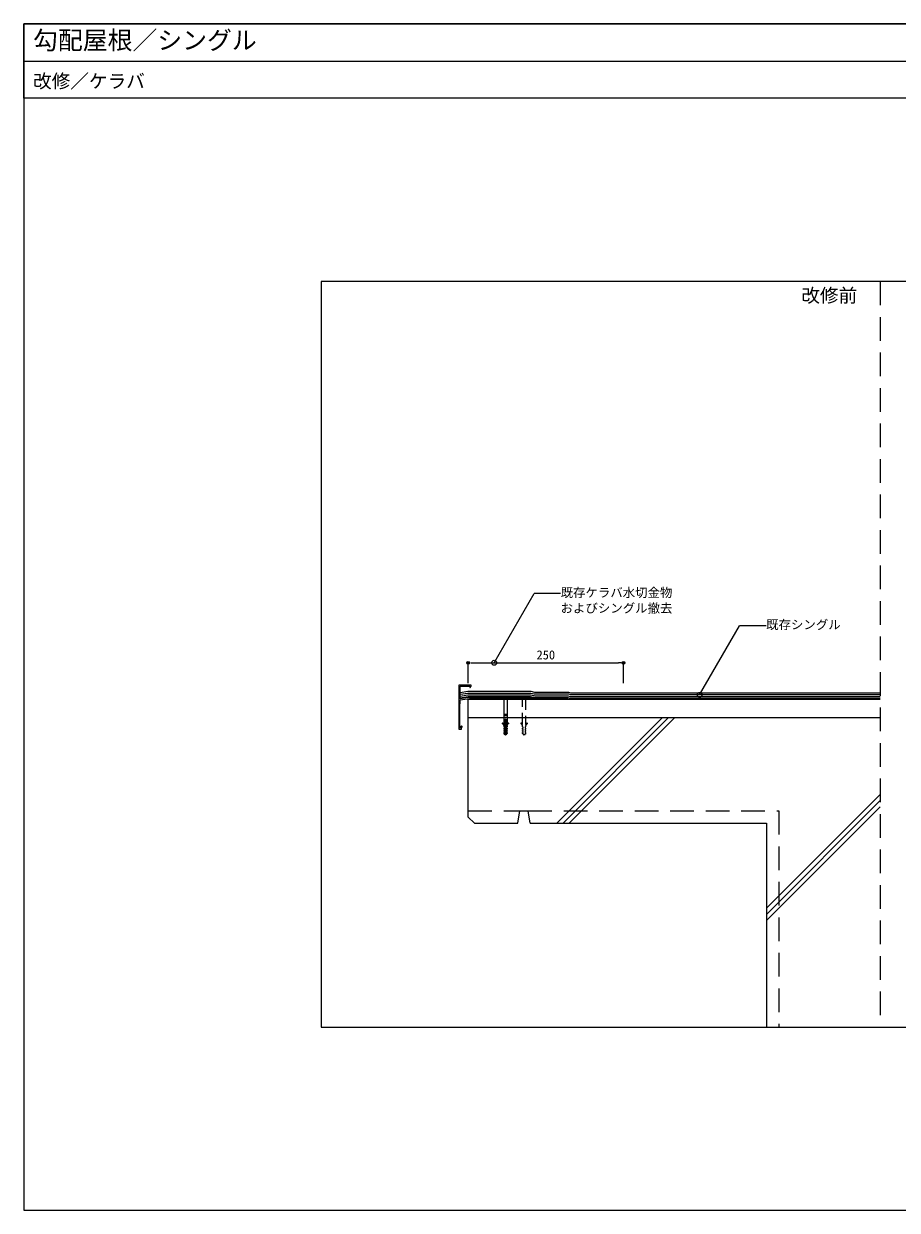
# Model space of a CAD drawing. Units: millimetres, scale not verified. Extents: x -1380 to 1380, y -955 to 955.
# Drawn here: x -1380 to 26, y -955 to 955 of the extents above; entities that cross this region are included whole.
import ezdxf
from ezdxf.enums import TextEntityAlignment as Align

# ---------------------------------------------------------------- set-up
doc = ezdxf.new("R2010")
doc.units = ezdxf.units.MM
doc.header["$LTSCALE"] = 3
doc.linetypes.add('USER1', pattern=[19.05, 12.7, -6.35])
doc.linetypes.add('USER2', pattern=[9.525, 6.35, -3.175])
for name, color, linetype, lineweight in [('0-0_0', 7, 'Continuous', 9), ('0-1_HATCH', 9, 'Continuous', 18), ('0-3_KUTAI', 3, 'Continuous', 18), ('0-4_BOUSUI', 1, 'Continuous', 18), ('0-5_MOJI', 7, 'Continuous', 18), ('0-6_KANAMONO_SCREW', 4, 'Continuous', 18), ('0-7_KANAMONO', 4, 'Continuous', 18), ('0-8_single', 6, 'Continuous', 18), ('0-9_WAKU', 7, 'Continuous', 18)]:
    doc.layers.add(name, color=color, linetype=linetype, lineweight=lineweight)
doc.styles.add('ＭＳ ゴシック', font='')
doc.styles.get('ＭＳ ゴシック').set_extended_font_data('MS Gothic')

# ---------------------------------------------------------------- blocks, each defined once
blk = doc.blocks.new('_DOT')
at = {"layer": '0-0_0'}
for p, q in [((-0.5, 0), (-1, 0)), ((0.25, 0), (-0.25, 0))]:
    blk.add_line(p, q, dxfattribs=at)
blk.add_circle((0, 0), 0.25, dxfattribs=at)

msp = doc.modelspace()

# ---------------------------------------------------------------- linework, layer by layer
at = {"layer": '0-0_0', "lineweight": 18}
msp.add_line((-1380.021, 894.987), (1379.979, 894.987), dxfattribs=at)
at = {"layer": '0-1_HATCH'}
for p, q in [((-521.81, -332.032), (-351.81, -162.032)), ((-511.91, -332.032), (-341.91, -162.032)), ((-502.011, -332.032), (-332.011, -162.032)), ((-184.545, -468.856), (-1.443, -285.755)), ((-184.545, -478.756), (-1.443, -295.654)), ((-184.545, -488.655), (-1.443, -305.554))]:
    msp.add_line(p, q, dxfattribs=at)
at = {"layer": '0-3_KUTAI'}
for p, q in [((-664.545, -132.032), (-1.443, -132.032)), ((-664.545, -322.032), (-664.545, -132.032)), ((-664.545, -162.032), (-1.443, -162.032)), ((-654.545, -332.032), (-664.545, -322.032)), ((-584.545, -332.032), (-581.211, -312.032)), ((-581.211, -312.032), (-567.878, -312.032)), ((-564.545, -332.032), (-567.878, -312.032)), ((-654.545, -332.032), (-584.545, -332.032)), ((-564.545, -332.032), (-184.545, -332.032)), ((-184.545, -332.032), (-184.545, -660.013))]:
    msp.add_line(p, q, dxfattribs=at)
at = {"layer": '0-3_KUTAI', "linetype": 'USER1'}
for p, q in [((-664.545, -312.032), (-581.211, -312.032)), ((-567.878, -312.032), (-164.545, -312.032)), ((-164.545, -312.032), (-164.545, -660.013))]:
    msp.add_line(p, q, dxfattribs=at)
at = {"layer": '0-4_BOUSUI'}
for points in [[(-677.545, -130.015), (-664.659, -128.032), (-564.384, -128.032), (-559.526, -129.084), (-557.852, -129.532), (-504.283, -129.532), (-501.502, -130.532), (-1.443, -130.532)], [(-664.545, -131.353), (-664.545, -132.032), (-504.545, -132.032), (-504.545, -131.032), (-662.457, -131.032)]]:
    msp.add_lwpolyline(points, dxfattribs=at)
at = {"layer": '0-5_MOJI'}
for p, q in [((-622.846, -73.73), (-558.584, 37.574)), ((-515.784, 37.574), (-558.584, 37.574)), ((-291.959, -125.295), (-227.697, -13.991)), ((-184.897, -13.991), (-227.697, -13.991)), ((-664.545, -106.353), (-664.545, -73.73)), ((-656.545, -73.73), (-422.545, -73.73)), ((-414.545, -106.353), (-414.545, -73.73))]:
    msp.add_line(p, q, dxfattribs=at)
for centre in [(-622.846, -73.73), (-291.959, -125.295)]:
    msp.add_circle(centre, 4, dxfattribs=at)
at = {"layer": '0-6_KANAMONO_SCREW'}
for p, q in [((-608.545, -128.332), (-600.545, -128.332)), ((-608.545, -128.532), (-600.545, -128.532)), ((-608.545, -129.532), (-607.045, -130.532)), ((-608.545, -129.532), (-600.545, -129.532)), ((-607.045, -130.532), (-607.045, -173.219)), ((-600.545, -129.532), (-602.045, -130.532)), ((-602.045, -130.532), (-602.045, -173.219)), ((-607.045, -156.532), (-602.045, -156.532)), ((-607.045, -157.532), (-602.045, -157.532)), ((-607.045, -158.532), (-602.045, -158.532)), ((-605.045, -164.532), (-604.045, -164.532)), ((-605.045, -164.532), (-605.045, -188.532)), ((-604.045, -164.532), (-604.045, -188.532)), ((-602.502, -171.032), (-602.045, -170.532)), ((-602.502, -174.032), (-602.502, -171.032)), ((-607.045, -175.532), (-607.045, -177.032)), ((-607.045, -175.532), (-606.872, -175.532)), ((-607.045, -177.032), (-605.045, -177.032)), ((-607.045, -177.032), (-606.045, -177.532)), ((-607.045, -179.032), (-607.045, -180.532)), ((-607.045, -179.032), (-605.045, -179.032)), ((-607.045, -180.532), (-606.045, -181.032)), ((-607.045, -180.532), (-605.045, -180.532)), ((-607.045, -182.532), (-607.045, -184.032)), ((-607.045, -182.532), (-605.045, -182.532)), ((-607.045, -184.032), (-606.045, -184.532)), ((-607.045, -184.032), (-605.045, -184.032)), ((-607.045, -186.032), (-607.045, -187.532)), ((-607.045, -186.032), (-605.045, -186.032)), ((-607.045, -186.032), (-605.045, -186.032)), ((-607.045, -187.532), (-606.545, -188.532)), ((-606.587, -174.032), (-605.045, -174.032)), ((-606.545, -188.532), (-605.045, -188.532)), ((-606.045, -175.532), (-605.045, -175.532)), ((-606.045, -177.532), (-605.045, -177.532)), ((-606.045, -177.532), (-605.045, -177.532)), ((-606.045, -177.532), (-605.045, -177.532)), ((-606.045, -177.532), (-606.045, -179.032)), ((-606.045, -181.032), (-606.045, -182.532)), ((-606.045, -181.032), (-605.045, -181.032)), ((-606.045, -181.032), (-605.045, -181.032)), ((-606.045, -184.532), (-606.045, -186.032)), ((-606.045, -184.532), (-605.045, -184.532)), ((-605.545, -188.532), (-604.545, -190.032)), ((-604.545, -190.032), (-603.545, -188.532)), ((-604.045, -174.032), (-602.502, -174.032)), ((-604.045, -175.532), (-603.045, -175.532)), ((-604.045, -177.032), (-602.045, -177.032)), ((-604.045, -177.532), (-603.045, -177.532)), ((-604.045, -177.532), (-603.045, -177.532)), ((-604.045, -177.532), (-603.045, -177.532)), ((-604.045, -179.032), (-602.045, -179.032)), ((-604.045, -180.532), (-602.045, -180.532)), ((-604.045, -181.032), (-603.045, -181.032)), ((-604.045, -181.032), (-603.045, -181.032)), ((-604.045, -182.532), (-602.045, -182.532)), ((-604.045, -186.032), (-602.045, -186.032)), ((-604.045, -186.032), (-602.045, -186.032)), ((-604.045, -188.532), (-602.545, -188.532)), ((-602.045, -177.032), (-603.045, -177.532)), ((-603.045, -177.532), (-603.045, -179.032)), ((-602.045, -180.532), (-603.045, -181.032)), ((-603.045, -181.032), (-603.045, -182.532)), ((-602.045, -187.532), (-602.545, -188.532)), ((-602.218, -175.532), (-602.045, -175.532)), ((-602.045, -175.532), (-602.045, -177.032)), ((-602.045, -179.032), (-602.045, -180.532)), ((-602.045, -182.532), (-602.045, -184.032)), ((-602.045, -186.032), (-602.045, -187.532))]:
    msp.add_line(p, q, dxfattribs=at)
at = {"layer": '0-6_KANAMONO_SCREW', "linetype": 'USER2'}
msp.add_line((-569.535, -170.8), (-569.1, -171.472), dxfattribs=at)
at = {"layer": '0-6_KANAMONO_SCREW'}
for points in [[(-608.545, -128.332), (-608.545, -128.532), (-608.545, -129.532)], [(-600.545, -128.332), (-600.545, -128.532), (-600.545, -129.532)], [(-604.045, -184.032), (-602.045, -184.032), (-603.045, -184.532)], [(-604.045, -184.532), (-603.045, -184.532), (-603.045, -186.032)]]:
    msp.add_lwpolyline(points, dxfattribs=at)
at = {"layer": '0-6_KANAMONO_SCREW', "linetype": 'USER2'}
for points in [[(-577.045, -173.219), (-577.045, -130.532), (-578.545, -129.532), (-578.545, -128.532), (-578.545, -128.332), (-570.545, -128.332), (-570.545, -128.532), (-570.545, -129.532), (-572.045, -130.532), (-572.045, -173.219)], [(-572.218, -175.532), (-572.045, -175.532), (-572.045, -177.032), (-573.045, -177.532), (-573.045, -179.032), (-572.045, -179.032), (-572.045, -180.532), (-573.045, -181.032), (-573.045, -182.532), (-572.045, -182.532), (-572.045, -184.032), (-573.045, -184.532), (-573.045, -186.032), (-572.045, -186.032), (-572.045, -187.532), (-572.545, -188.532), (-573.545, -188.532), (-574.545, -190.032), (-575.545, -188.532), (-576.545, -188.532), (-577.045, -187.532), (-577.045, -186.032), (-576.045, -186.032), (-576.045, -184.532), (-577.045, -184.032), (-577.045, -182.532), (-576.045, -182.532), (-576.045, -181.032), (-577.045, -180.532), (-577.045, -179.032), (-576.045, -179.032), (-576.045, -177.532), (-577.045, -177.032), (-577.045, -175.532), (-576.872, -175.532)]]:
    msp.add_lwpolyline(points, dxfattribs=at)
at = {"layer": '0-6_KANAMONO_SCREW'}
for centre, radius, start, end in [((-609.599, -171.248), 0.45, 83.95334, 209.9547), ((-613.461, -177.366), 6.84, 15.54738, 59.49372), ((-613.461, -177.366), 7.64, 13.88467, 59.24676), ((-595.628, -177.366), 7.64, 120.75324, 166.11533), ((-595.628, -177.366), 6.84, 120.50628, 164.45262), ((-599.49, -171.248), 0.45, 330.0453, 96.04666)]:
    msp.add_arc(centre, radius, start, end, dxfattribs=at)
at = {"layer": '0-6_KANAMONO_SCREW', "linetype": 'USER2'}
for centre, radius, start, end in [((-579.599, -171.248), 0.45, 84.31796, 209.9547), ((-583.461, -177.366), 6.84, 15.54738, 59.49372), ((-583.461, -177.366), 7.64, 32.87161, 59.24676), ((-565.628, -177.366), 6.84, 120.50628, 164.45262), ((-565.628, -177.366), 7.64, 120.75322, 147.12842)]:
    msp.add_arc(centre, radius, start, end, dxfattribs=at)
at = {"layer": '0-7_KANAMONO'}
for p, q in [((-675.495, -175.743), (-676.245, -176.176)), ((-674.745, -177.389), (-674.595, -177.302))]:
    msp.add_line(p, q, dxfattribs=at)
for points in [[(-661.313, -113.301), (-659.545, -111.532), (-659.545, -109.532), (-679.545, -109.532), (-679.545, -180.332), (-675.245, -180.332), (-675.245, -178.255)], [(-559.879, -130.542), (-564.545, -129.532), (-664.545, -129.532), (-677.545, -131.532), (-677.545, -111.532), (-662.045, -111.532), (-662.165, -112.903)], [(-676.745, -177.042), (-676.745, -178.532), (-678.045, -178.532), (-678.045, -140.032), (-677.545, -139.532), (-677.545, -133.353), (-662.457, -131.032), (-559.545, -131.032)]]:
    msp.add_lwpolyline(points, dxfattribs=at)
for centre, radius, start, end in [((-661.667, -112.947), 0.5, 175, 315), ((-560.044, -131.014), 0.5, 357.89532, 70.69492), ((-675.745, -177.042), 1, 120, 180), ((-675.045, -176.523), 0.9, 300, 120), ((-674.245, -178.255), 1, 120, 180)]:
    msp.add_arc(centre, radius, start, end, dxfattribs=at)
at = {"layer": '0-8_single'}
for points in [[(-677.545, -121.516), (-665.302, -119.632), (-563.486, -119.632), (-557.549, -120.917), (-556.746, -121.132), (-502.819, -121.132), (-500.038, -122.132), (-1.443, -122.132)], [(-677.545, -124.349), (-665.088, -122.432), (-563.785, -122.432), (-558.208, -123.639), (-557.115, -123.932), (-503.307, -123.932), (-500.526, -124.932), (-1.443, -124.932)], [(-677.545, -127.182), (-664.873, -125.232), (-564.085, -125.232), (-558.867, -126.361), (-557.483, -126.732), (-503.795, -126.732), (-501.014, -127.732), (-1.443, -127.732)]]:
    msp.add_lwpolyline(points, dxfattribs=at)
at = {"layer": '0-9_WAKU', "linetype": 'USER1'}
msp.add_line((-1.443, 539.987), (-1.443, -660.013), dxfattribs=at)
at = {"layer": '0-9_WAKU'}
for points in [[(-1380.021, -955.013), (1379.979, -955.013), (1379.979, 954.987), (-1380.021, 954.987)], [(1379.979, 834.987), (-1380.021, 834.987), (-1380.021, 954.987), (1379.979, 954.987)], [(-901.443, -660.013), (898.557, -660.013), (898.557, 539.987), (-901.443, 539.987)]]:
    msp.add_lwpolyline(points, close=True, dxfattribs=at)

# ---------------------------------------------------------------- block references
at = {"layer": '0-5_MOJI', "xscale": 8, "yscale": 8, "rotation": 180}
msp.add_blockref('_DOT', (-664.545, -73.73), dxfattribs=at)
at = {"layer": '0-5_MOJI', "xscale": 8, "yscale": 8}
msp.add_blockref('_DOT', (-414.545, -73.73), dxfattribs=at)

# ---------------------------------------------------------------- texts
at = {"layer": '0-5_MOJI', "style": 'ＭＳ ゴシック'}
for s, p in [('既存ケラバ水切金物', (-515.784, 27.574)), ('およびシングル撤去', (-515.784, 2.574)), ('既存シングル', (-184.897, -23.991)), ('250', (-554.545, -72.73))]:
    msp.add_text(s, height=14.66, dxfattribs=at).set_placement(p, align=Align.BOTTOM_LEFT)
at = {"layer": '0-9_WAKU', "style": 'ＭＳ ゴシック'}
for s, height, p in [('勾配屋根／シングル', 29.33, (-1365.021, 904.987)), ('改修／ケラバ', 21.99, (-1365.021, 844.987)), ('改修前', 21.99, (-128.398, 499.987))]:
    msp.add_text(s, height=height, dxfattribs=at).set_placement(p, align=Align.BOTTOM_LEFT)

doc.saveas('drawing.dxf')
